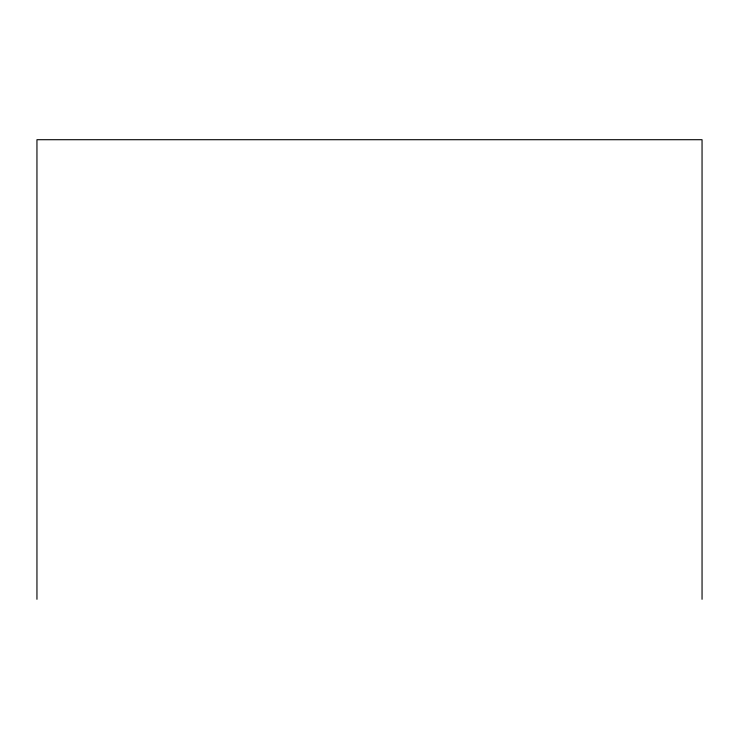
<?xml version="1.0" encoding="UTF-8"?>
<svg xmlns="http://www.w3.org/2000/svg" width="739" height="739" viewBox="0 0 739 739"><rect width="100%" height="100%" fill="white"/><g stroke="black" fill="none" stroke-linecap="round" stroke-linejoin="round"><path stroke-width="1.11" d="M702.05 599.292L702.05 139.708L36.95 139.708L36.95 599.292"/></g></svg>
